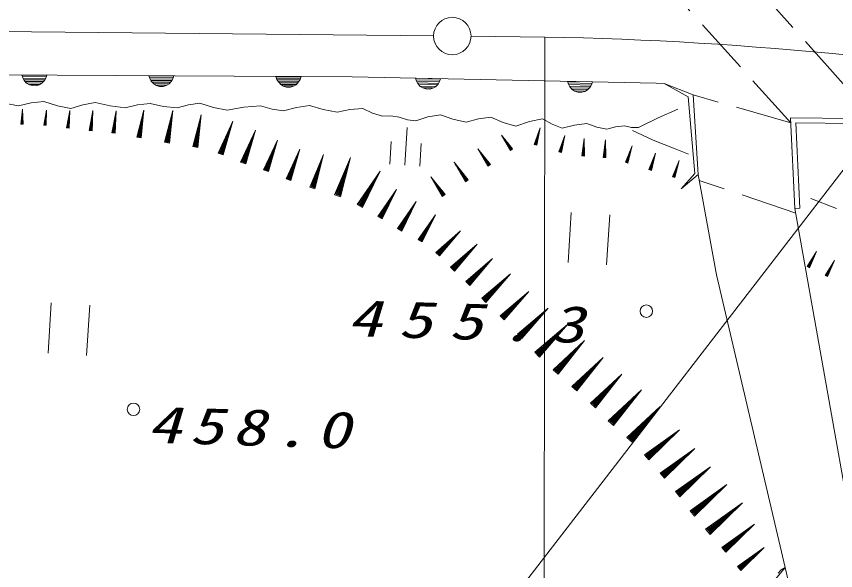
# Model space of a CAD drawing. Units: millimetres, scale not verified. Extents: x 40000 to 680000, y 20000 to 380000.
# Drawn here: x 448657 to 481272, y 277740 to 299817 of the extents above; entities that cross this region are included whole.
import ezdxf

# ---------------------------------------------------------------- set-up
doc = ezdxf.new("R2010")
doc.units = ezdxf.units.MM
doc.header["$LTSCALE"] = 1000
doc.linetypes.add('USER4', pattern=[3, 2.25, -0.75])
for name, color, linetype, lineweight in [('S-BGD', 1, 'Continuous', 13), ('S-BGD-HTXT', 6, 'Continuous', 13), ('S-BMK', 3, 'Continuous', 13)]:
    doc.layers.add(name, color=color, linetype=linetype, lineweight=lineweight)
doc.styles.add('ＭＳ ゴシック', font='')
doc.styles.get('ＭＳ ゴシック').set_extended_font_data('MS Gothic')

msp = doc.modelspace()

# ---------------------------------------------------------------- linework, layer by layer
at = {"layer": 'S-BGD', "linetype": 'USER4'}
for p, q in [((479485, 295581), (474939, 300635)), ((483565, 294896), (478546, 300528)), ((479485, 295581), (475595, 296691)), ((479682, 291984), (475837, 293282))]:
    msp.add_line(p, q, dxfattribs=at)
at = {"layer": 'S-BGD'}
for p, q in [((446842, 297491), (462020, 297406)), ((448909, 297364), (448872, 297479)), ((448872, 297479), (449872, 297474)), ((449872, 297474), (449831, 297359)), ((453968, 297336), (453931, 297451)), ((453931, 297451), (454931, 297446)), ((454931, 297446), (454891, 297331)), ((449846, 297411), (448896, 297417)), ((448968, 297266), (448909, 297364)), ((448921, 297354), (449821, 297349)), ((449783, 297287), (448961, 297291)), ((449065, 297156), (448968, 297266)), ((449005, 297229), (449733, 297225)), ((449175, 297095), (449065, 297156)), ((449673, 297162), (449068, 297166)), ((449675, 297152), (449565, 297093)), ((449773, 297262), (449675, 297152)), ((449831, 297359), (449773, 297262)), ((454906, 297383), (453956, 297389)), ((454027, 297238), (453968, 297336)), ((453980, 297326), (454880, 297321)), ((454843, 297259), (454020, 297263)), ((454124, 297128), (454027, 297238)), ((454065, 297201), (454792, 297197)), ((454234, 297067), (454124, 297128)), ((454732, 297134), (454127, 297138)), ((454734, 297124), (454624, 297065)), ((454832, 297234), (454734, 297124)), ((454891, 297331), (454832, 297234)), ((459027, 297308), (458991, 297423)), ((458991, 297423), (459991, 297418)), ((459965, 297355), (459015, 297361)), ((459087, 297210), (459027, 297308)), ((459040, 297298), (459940, 297293)), ((459902, 297231), (459080, 297235)), ((459184, 297100), (459087, 297210)), ((459124, 297173), (459852, 297168)), ((459892, 297206), (459794, 297096)), ((459950, 297303), (459892, 297206)), ((459991, 297418), (459950, 297303)), ((462020, 297406), (474124, 297154)), ((464581, 297238), (464546, 297354)), ((464546, 297354), (465546, 297333)), ((465520, 297271), (464570, 297291)), ((464639, 297139), (464581, 297238)), ((464594, 297228), (465493, 297209)), ((465455, 297147), (464632, 297165)), ((464734, 297027), (464639, 297139)), ((465444, 297123), (465344, 297015)), ((465504, 297219), (465444, 297123)), ((465546, 297333), (465504, 297219)), ((470633, 297112), (470598, 297228)), ((470598, 297228), (471598, 297207)), ((471572, 297145), (470622, 297165)), ((471598, 297207), (471555, 297093)), ((474450, 297139), (474124, 297154)), ((475595, 296691), (474450, 297139)), ((475408, 296617), (474450, 297139)), ((449292, 297057), (449175, 297095)), ((449185, 297103), (449557, 297101)), ((449447, 297056), (449292, 297057)), ((449565, 297093), (449447, 297056)), ((454351, 297029), (454234, 297067)), ((454244, 297075), (454617, 297072)), ((454506, 297028), (454351, 297029)), ((454624, 297065), (454506, 297028)), ((459293, 297039), (459184, 297100)), ((459791, 297106), (459186, 297110)), ((459411, 297001), (459293, 297039)), ((459303, 297047), (459676, 297044)), ((459566, 297000), (459411, 297001)), ((459683, 297037), (459566, 297000)), ((459794, 297096), (459683, 297037)), ((464676, 297101), (465403, 297086)), ((464843, 296965), (464734, 297027)), ((465342, 297025), (464737, 297037)), ((464960, 296925), (464843, 296965)), ((464853, 296972), (465226, 296965)), ((465115, 296922), (464960, 296925)), ((465233, 296957), (465115, 296922)), ((465344, 297015), (465233, 296957)), ((470691, 297013), (470633, 297112)), ((470645, 297102), (471545, 297083)), ((471506, 297021), (470684, 297038)), ((470786, 296901), (470691, 297013)), ((470728, 296975), (471455, 296960)), ((470895, 296839), (470786, 296901)), ((471394, 296899), (470789, 296911)), ((471012, 296799), (470895, 296839)), ((470905, 296846), (471278, 296838)), ((471167, 296796), (471012, 296799)), ((471285, 296831), (471167, 296796)), ((471396, 296888), (471285, 296831)), ((471496, 296996), (471396, 296888)), ((471555, 297093), (471496, 296996)), ((475669, 293557), (475408, 296617)), ((475794, 293520), (475595, 296691)), ((448165, 296357), (448736, 296248)), ((448736, 296248), (449241, 296369)), ((449241, 296369), (449747, 296425)), ((449747, 296425), (450291, 296252)), ((450291, 296252), (450829, 296148)), ((450829, 296148), (451306, 296296)), ((451306, 296296), (451797, 296384)), ((451797, 296384), (452385, 296249)), ((452385, 296249), (452985, 296175)), ((452985, 296175), (453481, 296292)), ((453481, 296292), (453978, 296346)), ((453978, 296346), (454518, 296226)), ((454518, 296226), (455056, 296170)), ((455056, 296170), (455511, 296296)), ((455511, 296296), (455962, 296356)), ((455962, 296356), (456499, 296190)), ((456499, 296190), (457053, 296082)), ((457053, 296082), (457714, 296197)), ((457714, 296197), (458382, 296251)), ((458382, 296251), (458837, 296121)), ((459292, 296057), (459807, 296193)), ((459807, 296193), (460331, 296270)), ((460331, 296270), (460873, 296108)), ((461938, 296107), (462452, 296143)), ((462452, 296143), (462835, 295964)), ((448896, 296127), (448839, 295528)), ((448881, 295932), (448874, 295538)), ((448886, 295538), (448895, 296069)), ((448932, 295526), (448896, 296127)), ((448905, 295932), (448898, 295538)), ((449862, 296081), (449748, 295490)), ((449828, 295889), (449784, 295497)), ((449796, 295495), (449856, 296023)), ((449852, 295886), (449807, 295494)), ((449841, 295480), (449862, 296081)), ((450784, 296066), (450650, 295376)), ((450744, 295841), (450692, 295384)), ((450706, 295382), (450776, 295998)), ((450772, 295838), (450720, 295381)), ((450758, 295364), (450784, 296066)), ((451706, 296063), (451554, 295276)), ((451617, 295282), (451697, 295986)), ((451677, 295261), (451706, 296063)), ((452629, 296061), (452458, 295175)), ((452529, 295183), (452619, 295974)), ((452596, 295159), (452629, 296061)), ((453735, 296076), (453455, 295008)), ((453542, 295012), (453715, 295970)), ((453623, 294978), (453735, 296076)), ((454888, 296067), (454558, 294806)), ((454661, 294810), (454866, 295943)), ((454756, 294770), (454888, 296067)), ((456012, 295890), (455681, 294629)), ((455880, 294593), (456012, 295890)), ((458837, 296121), (459292, 296057)), ((460873, 296108), (461427, 296006)), ((461427, 296006), (461938, 296107)), ((462835, 295964), (463230, 295846)), ((463230, 295846), (463560, 295856)), ((463560, 295856), (463897, 295805)), ((465042, 295811), (465537, 295901)), ((465537, 295901), (466039, 295722)), ((474206, 295781), (474988, 296127)), ((448839, 295528), (448932, 295526)), ((448854, 295655), (448851, 295538)), ((448865, 295538), (448869, 295792)), ((448910, 295537), (448914, 295791)), ((448924, 295654), (448922, 295537)), ((449748, 295490), (449841, 295480)), ((449775, 295616), (449761, 295499)), ((449775, 295498), (449803, 295750)), ((449819, 295493), (449848, 295745)), ((449845, 295608), (449831, 295491)), ((450681, 295522), (450666, 295387)), ((450681, 295385), (450715, 295679)), ((450733, 295379), (450767, 295673)), ((450763, 295513), (450747, 295378)), ((451589, 295286), (451628, 295621)), ((451661, 295807), (451601, 295284)), ((451693, 295803), (451633, 295281)), ((451649, 295279), (451687, 295615)), ((452497, 295186), (452540, 295564)), ((452578, 295772), (452511, 295185)), ((452614, 295768), (452547, 295180)), ((452564, 295178), (452608, 295556)), ((453649, 295728), (453520, 295016)), ((453692, 295720), (453564, 295008)), ((454788, 295656), (454635, 294815)), ((454839, 295647), (454687, 294806)), ((455785, 294634), (455989, 295766)), ((457278, 295646), (456688, 294372)), ((456798, 294357), (457230, 295519)), ((456892, 294297), (457278, 295646)), ((482989, 295543), (459401, 264938)), ((463897, 295805), (464228, 295700)), ((464228, 295700), (464555, 295658)), ((464555, 295658), (465042, 295811)), ((466039, 295722), (466558, 295603)), ((466558, 295603), (467056, 295737)), ((467056, 295737), (467547, 295806)), ((467547, 295806), (468040, 295595)), ((468040, 295595), (468539, 295450)), ((468539, 295450), (469080, 295628)), ((469080, 295628), (469602, 295735)), ((469602, 295735), (469982, 295519)), ((469982, 295519), (470382, 295360)), ((470873, 295483), (471370, 295546)), ((471370, 295546), (471762, 295402)), ((473425, 295387), (474206, 295781)), ((479650, 292165), (479475, 295775)), ((479475, 295775), (482990, 295743)), ((482989, 295543), (479685, 295574)), ((479685, 295574), (479850, 292175)), ((450650, 295376), (450758, 295364)), ((451554, 295276), (451677, 295261)), ((451589, 295443), (451571, 295288)), ((451683, 295432), (451665, 295277)), ((452458, 295175), (452596, 295159)), ((452497, 295363), (452477, 295188)), ((452602, 295351), (452582, 295176)), ((453518, 295235), (453480, 295024)), ((453504, 295019), (453587, 295476)), ((453585, 295004), (453668, 295462)), ((453645, 295212), (453607, 295001)), ((454616, 294819), (454714, 295359)), ((454712, 294801), (454810, 295342)), ((455740, 294642), (455838, 295182)), ((455911, 295479), (455759, 294638)), ((455962, 295470), (455810, 294629)), ((455836, 294624), (455934, 295165)), ((457093, 295230), (456772, 294367)), ((457146, 295210), (456825, 294348)), ((458172, 295289), (457582, 294015)), ((457786, 293939), (458172, 295289)), ((464212, 295384), (464118, 293887)), ((469507, 295375), (469267, 294715)), ((469323, 294712), (469489, 295309)), ((469372, 294686), (469507, 295375)), ((470382, 295360), (470873, 295483)), ((471762, 295402), (472161, 295320)), ((472161, 295320), (472509, 295420)), ((472509, 295420), (472863, 295456)), ((472863, 295456), (473148, 295390)), ((473148, 295390), (473425, 295387)), ((473182, 295273), (474011, 294882)), ((453455, 295008), (453623, 294978)), ((454633, 295073), (454588, 294824)), ((454783, 295046), (454738, 294797)), ((455756, 294896), (455711, 294647)), ((455906, 294869), (455861, 294620)), ((456752, 294374), (456959, 294929)), ((456851, 294338), (457057, 294892)), ((457987, 294873), (457666, 294010)), ((457693, 294000), (458125, 295161)), ((458040, 294853), (457719, 293990)), ((459049, 294885), (458501, 293702)), ((458690, 293632), (459049, 294885)), ((468413, 294540), (467973, 295086)), ((467973, 295086), (468324, 294478)), ((468362, 294519), (468011, 295030)), ((468090, 294891), (468350, 294511)), ((468113, 294906), (468373, 294527)), ((469321, 294854), (469284, 294723)), ((469299, 294719), (469379, 295004)), ((469433, 295159), (469309, 294716)), ((469460, 295152), (469336, 294708)), ((469350, 294705), (469429, 294989)), ((470494, 295078), (470254, 294419)), ((470420, 294863), (470296, 294419)), ((470309, 294416), (470476, 295012)), ((470447, 294855), (470323, 294412)), ((470358, 294389), (470494, 295078)), ((471265, 294953), (471171, 294257)), ((471226, 294266), (471261, 294885)), ((471279, 294251), (471265, 294953)), ((472111, 294898), (472016, 294202)), ((472125, 294196), (472111, 294898)), ((474011, 294882), (474881, 294538)), ((454558, 294806), (454756, 294770)), ((455681, 294629), (455880, 294593)), ((456818, 294641), (456723, 294385)), ((456972, 294584), (456877, 294328)), ((457647, 294017), (457853, 294572)), ((457745, 293981), (457951, 294535)), ((458604, 293688), (459005, 294767)), ((459943, 294528), (459395, 293345)), ((459584, 293275), (459943, 294528)), ((463576, 294827), (463519, 293929)), ((464773, 294752), (464717, 293853)), ((467530, 293923), (467026, 294547)), ((467026, 294547), (467428, 293853)), ((468342, 294505), (468174, 294749)), ((468385, 294535), (468217, 294779)), ((468251, 294609), (468329, 294496)), ((468319, 294655), (468396, 294543)), ((468324, 294478), (468413, 294540)), ((469267, 294715), (469372, 294686)), ((469400, 294832), (469363, 294701)), ((470307, 294558), (470271, 294427)), ((470286, 294422), (470365, 294707)), ((470336, 294408), (470416, 294693)), ((470387, 294536), (470350, 294404)), ((471201, 294268), (471218, 294563)), ((471238, 294727), (471212, 294267)), ((471266, 294725), (471240, 294266)), ((471254, 294265), (471271, 294560)), ((472084, 294672), (472057, 294212)), ((472071, 294211), (472107, 294830)), ((472112, 294670), (472085, 294210)), ((473169, 294657), (472901, 294008)), ((472956, 294003), (473148, 294592)), ((473004, 293975), (473169, 294657)), ((474881, 294538), (475151, 294433)), ((456688, 294372), (456892, 294297)), ((457712, 294284), (457617, 294028)), ((457867, 294227), (457771, 293971)), ((458561, 293704), (458752, 294219)), ((458877, 294498), (458579, 293697)), ((458926, 294480), (458628, 293679)), ((458652, 293670), (458844, 294185)), ((459498, 293331), (459899, 294409)), ((460890, 294311), (460338, 293020)), ((460543, 292950), (460890, 294311)), ((461953, 294189), (461322, 292713)), ((461557, 292633), (461953, 294189)), ((467471, 293899), (467071, 294483)), ((467160, 294324), (467458, 293890)), ((467187, 294342), (467484, 293908)), ((467498, 293917), (467306, 294196)), ((470254, 294419), (470358, 294389)), ((471171, 294257), (471279, 294251)), ((471193, 294405), (471186, 294269)), ((471276, 294400), (471268, 294264)), ((472016, 294202), (472125, 294196)), ((472039, 294350), (472031, 294214)), ((472047, 294213), (472064, 294508)), ((472099, 294210), (472116, 294505)), ((472121, 294345), (472113, 294209)), ((472933, 294011), (473024, 294292)), ((473085, 294445), (472943, 294007)), ((473112, 294436), (472969, 293999)), ((472983, 293994), (473074, 294276)), ((474106, 294366), (473837, 293718)), ((473893, 293712), (474085, 294302)), ((473941, 293684), (474106, 294366)), ((475151, 294433), (475421, 294328)), ((457582, 294015), (457786, 293939)), ((458622, 293952), (458534, 293714)), ((458765, 293899), (458677, 293661)), ((459455, 293347), (459647, 293862)), ((459771, 294141), (459473, 293340)), ((459820, 294123), (459522, 293322)), ((460717, 293889), (460422, 293017)), ((460449, 293008), (460846, 294182)), ((460770, 293871), (460475, 292999)), ((461449, 292700), (461903, 294041)), ((466647, 293306), (466080, 294008)), ((466080, 294008), (466532, 293227)), ((466581, 293279), (466130, 293936)), ((467448, 293883), (467257, 294162)), ((467345, 294002), (467433, 293873)), ((467422, 294055), (467511, 293926)), ((467428, 293853), (467530, 293923)), ((472901, 294008), (473004, 293975)), ((472960, 294145), (472918, 294016)), ((473038, 294120), (472996, 293990)), ((473869, 293720), (473961, 294001)), ((474022, 294154), (473879, 293717)), ((474049, 294146), (473906, 293708)), ((473919, 293704), (474011, 293985)), ((475042, 294076), (474774, 293427)), ((474959, 293864), (474816, 293426)), ((474830, 293422), (475021, 294011)), ((474877, 293393), (475042, 294076)), ((458501, 293702), (458690, 293632)), ((459516, 293595), (459428, 293357)), ((459547, 293313), (459738, 293828)), ((459659, 293542), (459571, 293304)), ((460402, 293024), (460592, 293584)), ((460502, 292990), (460691, 293550)), ((461756, 293706), (461418, 292710)), ((461817, 293686), (461479, 292689)), ((463135, 293646), (462225, 292324)), ((462440, 292199), (463135, 293646)), ((466231, 293757), (466566, 293269)), ((466261, 293777), (466595, 293290)), ((466555, 293262), (466339, 293575)), ((466610, 293300), (466395, 293613)), ((473837, 293718), (473941, 293684)), ((473897, 293855), (473854, 293725)), ((473975, 293829), (473933, 293699)), ((474834, 293564), (474791, 293434)), ((474806, 293429), (474898, 293711)), ((474985, 293855), (474843, 293418)), ((474856, 293413), (474948, 293694)), ((474912, 293539), (474869, 293409)), ((475122, 292948), (475669, 293557)), ((459395, 293345), (459584, 293275)), ((460460, 293293), (460372, 293034)), ((460616, 293240), (460528, 292981)), ((461396, 292718), (461613, 293358)), ((461509, 292679), (461726, 293319)), ((462846, 293212), (462319, 292302)), ((462346, 292286), (463057, 293511)), ((465729, 292726), (465162, 293428)), ((465162, 293428), (465614, 292647)), ((465663, 292699), (465212, 293356)), ((466439, 293395), (466538, 293250)), ((466526, 293455), (466625, 293310)), ((466532, 293227), (466647, 293306)), ((474774, 293427), (474877, 293393)), ((475122, 292948), (475794, 293520)), ((476525, 289516), (475794, 293520)), ((460338, 293020), (460543, 292950)), ((461462, 293025), (461362, 292729)), ((461640, 292964), (461540, 292669)), ((462298, 292314), (462637, 292899)), ((462902, 293180), (462374, 292270)), ((463785, 292926), (463046, 291852)), ((463220, 291751), (463785, 292926)), ((465313, 293177), (465648, 292689)), ((465343, 293197), (465678, 292709)), ((465637, 292681), (465422, 292995)), ((465692, 292720), (465477, 293033)), ((461322, 292713), (461557, 292633)), ((462423, 292602), (462267, 292332)), ((462402, 292254), (462741, 292839)), ((463551, 292573), (463122, 291834)), ((463145, 291821), (463722, 292816)), ((465521, 292815), (465620, 292670)), ((465608, 292875), (465707, 292730)), ((465614, 292647), (465729, 292726)), ((480284, 292562), (481311, 292161)), ((462225, 292324), (462440, 292199)), ((462586, 292508), (462429, 292238)), ((463105, 291844), (463381, 292319)), ((463596, 292547), (463167, 291808)), ((463190, 291795), (463465, 292270)), ((464573, 292442), (463834, 291368)), ((463932, 291338), (464510, 292333)), ((464008, 291267), (464573, 292442)), ((463207, 292078), (463080, 291858)), ((463339, 292001), (463212, 291782)), ((464339, 292090), (463910, 291351)), ((464384, 292064), (463955, 291325)), ((465336, 291916), (464653, 290925)), ((464814, 290831), (465336, 291916)), ((470746, 292006), (470621, 290010)), ((472153, 289914), (472278, 291910)), ((479650, 292165), (479850, 292175)), ((482462, 276295), (479650, 292165)), ((463046, 291852), (463220, 291751)), ((463995, 291594), (463868, 291375)), ((463893, 291360), (464169, 291836)), ((463977, 291311), (464253, 291787)), ((465120, 291591), (464724, 290908)), ((464744, 290896), (465277, 291815)), ((463834, 291368), (464008, 291267)), ((464127, 291518), (464000, 291298)), ((464708, 290917), (464962, 291356)), ((465161, 291567), (464765, 290884)), ((464786, 290872), (465040, 291311)), ((466341, 291273), (465358, 290416)), ((465502, 290275), (466341, 291273)), ((464653, 290925), (464814, 290831)), ((464802, 291133), (464685, 290931)), ((464924, 291062), (464807, 290860)), ((466026, 290990), (465427, 290380)), ((465446, 290362), (466252, 291183)), ((466063, 290954), (465465, 290344)), ((465414, 290394), (465798, 290786)), ((465483, 290326), (465868, 290718)), ((466998, 290748), (465939, 289825)), ((466034, 289767), (466902, 290651)), ((466094, 289673), (466998, 290748)), ((465358, 290416), (465502, 290275)), ((465570, 290595), (465393, 290415)), ((465679, 290488), (465502, 290307)), ((466659, 290443), (466014, 289786)), ((466699, 290404), (466054, 289747)), ((480511, 290445), (480135, 289852)), ((480188, 289838), (480479, 290384)), ((480230, 289801), (480511, 290445)), ((466168, 290018), (465976, 289823)), ((465999, 289801), (466413, 290223)), ((466074, 289728), (466488, 290150)), ((467607, 290176), (466549, 289253)), ((466644, 289194), (467512, 290078)), ((466704, 289101), (467607, 290176)), ((480217, 289977), (480153, 289856)), ((480167, 289849), (480305, 290110)), ((480392, 290250), (480176, 289844)), ((480417, 290237), (480201, 289831)), ((480213, 289824), (480352, 290085)), ((481232, 290092), (480855, 289500)), ((480909, 289485), (481200, 290032)), ((480951, 289449), (481232, 290092)), ((465939, 289825), (466094, 289673)), ((466285, 289903), (466094, 289708)), ((466609, 289228), (467023, 289650)), ((467269, 289871), (466624, 289214)), ((467309, 289831), (466664, 289175)), ((480135, 289852), (480230, 289801)), ((480289, 289938), (480225, 289818)), ((480937, 289625), (480873, 289504)), ((480887, 289497), (481026, 289758)), ((481112, 289898), (480896, 289492)), ((481137, 289885), (480921, 289479)), ((480933, 289472), (481072, 289733)), ((466777, 289445), (466586, 289251)), ((466684, 289155), (467098, 289577)), ((466895, 289330), (466703, 289135)), ((468329, 289561), (467181, 288589)), ((467281, 288525), (468225, 289458)), ((467344, 288424), (468329, 289561)), ((479262, 277862), (476525, 289516)), ((480855, 289500), (480951, 289449)), ((481010, 289586), (480946, 289466)), ((466549, 289253), (466704, 289101)), ((467244, 288562), (467695, 289008)), ((467962, 289240), (467260, 288546)), ((468004, 289197), (467302, 288503)), ((467429, 288792), (467221, 288586)), ((467324, 288482), (467774, 288928)), ((467553, 288666), (467345, 288461)), ((469062, 288863), (467914, 287891)), ((468014, 287827), (468958, 288760)), ((468077, 287725), (469062, 288863)), ((450046, 288404), (449921, 286408)), ((467181, 288589), (467344, 288424)), ((468694, 288541), (467993, 287848)), ((468736, 288499), (468035, 287805)), ((451453, 286312), (451578, 288308)), ((468161, 288094), (467953, 287888)), ((467977, 287864), (468428, 288310)), ((468056, 287784), (468507, 288230)), ((469830, 288200), (468605, 287163)), ((468712, 287094), (469719, 288090)), ((468780, 286987), (469830, 288200)), ((467914, 287891), (468077, 287725)), ((468285, 287968), (468077, 287763)), ((469438, 287857), (468690, 287117)), ((469483, 287811), (468735, 287072)), ((468870, 287379), (468648, 287160)), ((468673, 287134), (469154, 287610)), ((468757, 287049), (469238, 287524)), ((470598, 287537), (469297, 286435)), ((469411, 286362), (470481, 287420)), ((469482, 286248), (470598, 287537)), ((468605, 287163), (468780, 286987)), ((469002, 287246), (468780, 287026)), ((470182, 287173), (469387, 286387)), ((470229, 287124), (469435, 286338)), ((469369, 286405), (469880, 286910)), ((469459, 286314), (469969, 286819)), ((471278, 286904), (470028, 285744)), ((470145, 285677), (471165, 286782)), ((470221, 285565), (471278, 286904)), ((469297, 286435), (469482, 286248)), ((469578, 286665), (469342, 286432)), ((469718, 286523), (469482, 286290)), ((470878, 286521), (470120, 285700)), ((470928, 286475), (470170, 285654)), ((470101, 285717), (470588, 286245)), ((470195, 285631), (470682, 286158)), ((472020, 286235), (470769, 285075)), ((470886, 285008), (471907, 286113)), ((470963, 284896), (472020, 286235)), ((470028, 285744), (470221, 285565)), ((470298, 285987), (470073, 285743)), ((470445, 285851), (470220, 285608)), ((471620, 285852), (470861, 285031)), ((471670, 285806), (470911, 284984)), ((470843, 285048), (471330, 285576)), ((470936, 284961), (471424, 285489)), ((472764, 285569), (471514, 284409)), ((471631, 284342), (472652, 285447)), ((471708, 284230), (472764, 285569)), ((470769, 285075), (470963, 284896)), ((471040, 285317), (470815, 285074)), ((471186, 285182), (470961, 284938)), ((472364, 285186), (471606, 284365)), ((472414, 285140), (471656, 284318)), ((471587, 284382), (472075, 284910)), ((471681, 284295), (472168, 284823)), ((473543, 284939), (472219, 283712)), ((472343, 283640), (473424, 284810)), ((472424, 283522), (473543, 284939)), ((471514, 284409), (471708, 284230)), ((471784, 284651), (471559, 284408)), ((471931, 284516), (471706, 284272)), ((473120, 284534), (472317, 283665)), ((473173, 284485), (472370, 283616)), ((472297, 283683), (472813, 284242)), ((472396, 283591), (472912, 284150)), ((474286, 284271), (472962, 283044)), ((473086, 282972), (474167, 284142)), ((473167, 282854), (474286, 284271)), ((472505, 283968), (472267, 283710)), ((472661, 283825), (472422, 283567)), ((473862, 283866), (473059, 282996)), ((473915, 283817), (473112, 282948)), ((472219, 283712), (472424, 283522)), ((473040, 283015), (473556, 283573)), ((473139, 282923), (473655, 283482)), ((473248, 283300), (473010, 283042)), ((473403, 283157), (473165, 282899)), ((475054, 283342), (473666, 282353)), ((473773, 282271), (474927, 283236)), ((473835, 282151), (475054, 283342)), ((472962, 283044), (473167, 282854)), ((473735, 282316), (474286, 282777)), ((474609, 283014), (473752, 282297)), ((474652, 282962), (473795, 282245)), ((473965, 282558), (473711, 282346)), ((473817, 282219), (474368, 282679)), ((475672, 282609), (474284, 281619)), ((474391, 281537), (475545, 282503)), ((474453, 281417), (475672, 282609)), ((473666, 282353), (473835, 282151)), ((474093, 282405), (473839, 282192)), ((475227, 282281), (474369, 281563)), ((475270, 282228), (474413, 281511)), ((474583, 281825), (474329, 281612)), ((474353, 281583), (474904, 282044)), ((474435, 281485), (474986, 281946)), ((476290, 281876), (474902, 280886)), ((475071, 280684), (476290, 281876)), ((474284, 281619), (474453, 281417)), ((474711, 281672), (474457, 281459)), ((475845, 281547), (474987, 280830)), ((475009, 280804), (476163, 281769)), ((475888, 281495), (475031, 280778)), ((474971, 280850), (475522, 281310)), ((475053, 280752), (475604, 281213)), ((476947, 281174), (475476, 280126)), ((475655, 279912), (476947, 281174)), ((474902, 280886), (475071, 280684)), ((475201, 281092), (474946, 280879)), ((475329, 280938), (475075, 280726)), ((476475, 280827), (475567, 280067)), ((475590, 280040), (476812, 281062)), ((475550, 280088), (476133, 280576)), ((476521, 280771), (475613, 280012)), ((475793, 280344), (475524, 280119)), ((475636, 279984), (476220, 280472)), ((475929, 280182), (475659, 279957)), ((477564, 280441), (476094, 279393)), ((476208, 279306), (477430, 280328)), ((476273, 279179), (477564, 280441)), ((475476, 280126), (475655, 279912)), ((476168, 279354), (476751, 279842)), ((477093, 280093), (476185, 279334)), ((477139, 280038), (476231, 279279)), ((476411, 279611), (476142, 279385)), ((476254, 279251), (476838, 279739)), ((478042, 279590), (476736, 278659)), ((476895, 278469), (478042, 279590)), ((476094, 279393), (476273, 279179)), ((476547, 279449), (476277, 279223)), ((477623, 279281), (476816, 278606)), ((476837, 278582), (477923, 279490)), ((477664, 279232), (476857, 278557)), ((476801, 278625), (477319, 279058)), ((476878, 278533), (477396, 278966)), ((476736, 278659), (476895, 278469)), ((477017, 278852), (476778, 278652)), ((477138, 278708), (476898, 278508)), ((478425, 278660), (477363, 277903)), ((477445, 277840), (478328, 278579)), ((477493, 277749), (478425, 278660)), ((477416, 277875), (477837, 278228)), ((478084, 278409), (477429, 277860)), ((478118, 278369), (477462, 277821)), ((477363, 277903), (477493, 277749)), ((477592, 278060), (477397, 277898)), ((477479, 277801), (477900, 278153)), ((477690, 277943), (477495, 277781)), ((478396, 276835), (479262, 277862)), ((479106, 277766), (478984, 277644)), ((479262, 277862), (479106, 277766)), ((481014, 270527), (479262, 277862))]:
    msp.add_line(p, q, dxfattribs=at)
for centre in [(473737, 288072), (453317, 284162)]:
    msp.add_circle(centre, 249, dxfattribs=at)
at = {"layer": 'S-BGD-HTXT'}
msp.add_line((469656, 272628), (469700, 298995), dxfattribs=at)
at = {"layer": 'S-BMK'}
for p, q in [((465261, 299041), (407793, 299633)), ((469700, 298995), (466761, 299026))]:
    msp.add_line(p, q, dxfattribs=at)
msp.add_circle((466011, 299033), 746, dxfattribs=at)
msp.add_arc((466809, 149023), 150000, 79.54761, 88.89575, dxfattribs=at)

# ---------------------------------------------------------------- texts
at = {"layer": 'S-BGD', "char_height": 1466, "attachment_point": 7, "rotation": 358.3, "style": 'ＭＳ ゴシック'}
for s, insert in [('\\T1.5;\\W1.35;\\Q15;455.3', (461839, 287061)), ('\\T1.25;\\W1.35;\\Q15;458.0', (453864, 282817))]:
    msp.add_mtext(s, dxfattribs=dict(at, insert=insert))

doc.saveas('drawing.dxf')
